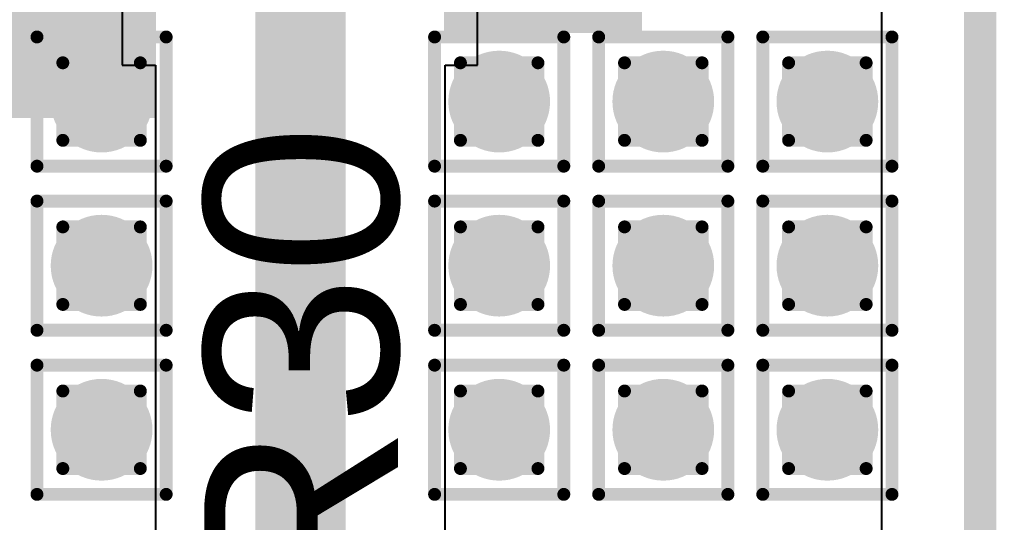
# Model space of a CAD drawing. Header units: inches. Extents: x -18 to 5357, y -8 to 5291.
# Drawn here: x 42.222 to 46.064, y 27.362 to 29.34 of the extents above; entities that cross this region are included whole.
import ezdxf

# ---------------------------------------------------------------- set-up
doc = ezdxf.new("R2010")
doc.units = ezdxf.units.IN
for name, color, linetype in [('Board Outline', 216, 'Continuous'), ('Bottom Layer', 5, 'Continuous'), ('Drill Drawing', 1, 'Continuous'), ('Ground', 16, 'Continuous'), ('Power', 76, 'Continuous'), ('Top Layer', 1, 'Continuous'), ('Top Overlay', 2, 'Continuous'), ('Via Holes', 16, 'Continuous')]:
    doc.layers.add(name, color=color, linetype=linetype)
doc.styles.add('Arial', font='', dxfattribs={"height": 0.2})
doc.styles.get('Arial').set_extended_font_data('Arial')

msp = doc.modelspace()

# ---------------------------------------------------------------- hatches: boundary and pattern name
at = {"layer": 'Bottom Layer'}
h = msp.add_hatch(color=5, dxfattribs=at)
edge = h.paths.add_edge_path()
edge.add_arc((42.545, 29.017), 0.2, 0, 360)
h = msp.add_hatch(color=5, dxfattribs=at)
edge = h.paths.add_edge_path()
edge.add_arc((44.1084, 29.017), 0.2, 0, 360)
h = msp.add_hatch(color=5, dxfattribs=at)
edge = h.paths.add_edge_path()
edge.add_arc((44.7536, 29.017), 0.2, 0, 360)
h = msp.add_hatch(color=5, dxfattribs=at)
edge = h.paths.add_edge_path()
edge.add_arc((45.3988, 29.017), 0.2, 0, 360)
h = msp.add_hatch(color=5, dxfattribs=at)
edge = h.paths.add_edge_path()
edge.add_arc((42.545, 28.3718), 0.2, 0, 360)
h = msp.add_hatch(color=5, dxfattribs=at)
edge = h.paths.add_edge_path()
edge.add_arc((44.1084, 28.3718), 0.2, 0, 360)
h = msp.add_hatch(color=5, dxfattribs=at)
edge = h.paths.add_edge_path()
edge.add_arc((44.7536, 28.3718), 0.2, 0, 360)
h = msp.add_hatch(color=5, dxfattribs=at)
edge = h.paths.add_edge_path()
edge.add_arc((45.3988, 28.3718), 0.2, 0, 360)
h = msp.add_hatch(color=5, dxfattribs=at)
edge = h.paths.add_edge_path()
edge.add_arc((42.545, 27.7266), 0.2, 0, 360)
h = msp.add_hatch(color=5, dxfattribs=at)
edge = h.paths.add_edge_path()
edge.add_arc((44.1084, 27.7266), 0.2, 0, 360)
h = msp.add_hatch(color=5, dxfattribs=at)
edge = h.paths.add_edge_path()
edge.add_arc((44.7536, 27.7266), 0.2, 0, 360)
h = msp.add_hatch(color=5, dxfattribs=at)
edge = h.paths.add_edge_path()
edge.add_arc((45.3988, 27.7266), 0.2, 0, 360)
at = {"layer": 'Ground'}
h = msp.add_hatch(color=16, dxfattribs=at)
edge = h.paths.add_edge_path()
edge.add_arc((42.545, 29.017), 0.2, 0, 360)
h = msp.add_hatch(color=16, dxfattribs=at)
edge = h.paths.add_edge_path()
edge.add_arc((44.1084, 29.017), 0.2, 0, 360)
h = msp.add_hatch(color=16, dxfattribs=at)
edge = h.paths.add_edge_path()
edge.add_arc((44.7536, 29.017), 0.2, 0, 360)
h = msp.add_hatch(color=16, dxfattribs=at)
edge = h.paths.add_edge_path()
edge.add_arc((45.3988, 29.017), 0.2, 0, 360)
h = msp.add_hatch(color=16, dxfattribs=at)
edge = h.paths.add_edge_path()
edge.add_arc((42.545, 28.3718), 0.2, 0, 360)
h = msp.add_hatch(color=16, dxfattribs=at)
edge = h.paths.add_edge_path()
edge.add_arc((44.1084, 28.3718), 0.2, 0, 360)
h = msp.add_hatch(color=16, dxfattribs=at)
edge = h.paths.add_edge_path()
edge.add_arc((44.7536, 28.3718), 0.2, 0, 360)
h = msp.add_hatch(color=16, dxfattribs=at)
edge = h.paths.add_edge_path()
edge.add_arc((45.3988, 28.3718), 0.2, 0, 360)
h = msp.add_hatch(color=16, dxfattribs=at)
edge = h.paths.add_edge_path()
edge.add_arc((42.545, 27.7266), 0.2, 0, 360)
h = msp.add_hatch(color=16, dxfattribs=at)
edge = h.paths.add_edge_path()
edge.add_arc((44.1084, 27.7266), 0.2, 0, 360)
h = msp.add_hatch(color=16, dxfattribs=at)
edge = h.paths.add_edge_path()
edge.add_arc((44.7536, 27.7266), 0.2, 0, 360)
h = msp.add_hatch(color=16, dxfattribs=at)
edge = h.paths.add_edge_path()
edge.add_arc((45.3988, 27.7266), 0.2, 0, 360)
at = {"layer": 'Power'}
h = msp.add_hatch(color=76, dxfattribs=at)
edge = h.paths.add_edge_path()
edge.add_arc((42.545, 29.017), 0.2, 0, 360)
h = msp.add_hatch(color=76, dxfattribs=at)
edge = h.paths.add_edge_path()
edge.add_arc((44.1084, 29.017), 0.2, 0, 360)
h = msp.add_hatch(color=76, dxfattribs=at)
edge = h.paths.add_edge_path()
edge.add_arc((44.7536, 29.017), 0.2, 0, 360)
h = msp.add_hatch(color=76, dxfattribs=at)
edge = h.paths.add_edge_path()
edge.add_arc((45.3988, 29.017), 0.2, 0, 360)
h = msp.add_hatch(color=76, dxfattribs=at)
edge = h.paths.add_edge_path()
edge.add_arc((42.545, 28.3718), 0.2, 0, 360)
h = msp.add_hatch(color=76, dxfattribs=at)
edge = h.paths.add_edge_path()
edge.add_arc((44.1084, 28.3718), 0.2, 0, 360)
h = msp.add_hatch(color=76, dxfattribs=at)
edge = h.paths.add_edge_path()
edge.add_arc((44.7536, 28.3718), 0.2, 0, 360)
h = msp.add_hatch(color=76, dxfattribs=at)
edge = h.paths.add_edge_path()
edge.add_arc((45.3988, 28.3718), 0.2, 0, 360)
h = msp.add_hatch(color=76, dxfattribs=at)
edge = h.paths.add_edge_path()
edge.add_arc((42.545, 27.7266), 0.2, 0, 360)
h = msp.add_hatch(color=76, dxfattribs=at)
edge = h.paths.add_edge_path()
edge.add_arc((44.1084, 27.7266), 0.2, 0, 360)
h = msp.add_hatch(color=76, dxfattribs=at)
edge = h.paths.add_edge_path()
edge.add_arc((44.7536, 27.7266), 0.2, 0, 360)
h = msp.add_hatch(color=76, dxfattribs=at)
edge = h.paths.add_edge_path()
edge.add_arc((45.3988, 27.7266), 0.2, 0, 360)
at = {"layer": 'Top Layer'}
for points in [[(44.6702, 36.2785), (43.8916, 36.2785), (43.8916, 29.2862), (44.6702, 29.2862)], [(34.0217, 28.9523), (42.7584, 28.9523), (42.7584, 31.6759), (34.0217, 31.6759)]]:
    msp.add_hatch(color=1, dxfattribs=at).paths.add_polyline_path(points)
h = msp.add_hatch(color=1, dxfattribs=at)
edge = h.paths.add_edge_path()
edge.add_arc((42.545, 29.017), 0.2, 0, 360)
h = msp.add_hatch(color=1, dxfattribs=at)
edge = h.paths.add_edge_path()
edge.add_arc((44.1084, 29.017), 0.2, 0, 360)
h = msp.add_hatch(color=1, dxfattribs=at)
edge = h.paths.add_edge_path()
edge.add_arc((44.7536, 29.017), 0.2, 0, 360)
h = msp.add_hatch(color=1, dxfattribs=at)
edge = h.paths.add_edge_path()
edge.add_arc((45.3988, 29.017), 0.2, 0, 360)
h = msp.add_hatch(color=1, dxfattribs=at)
edge = h.paths.add_edge_path()
edge.add_arc((42.545, 28.3718), 0.2, 0, 360)
h = msp.add_hatch(color=1, dxfattribs=at)
edge = h.paths.add_edge_path()
edge.add_arc((44.1084, 28.3718), 0.2, 0, 360)
h = msp.add_hatch(color=1, dxfattribs=at)
edge = h.paths.add_edge_path()
edge.add_arc((44.7536, 28.3718), 0.2, 0, 360)
h = msp.add_hatch(color=1, dxfattribs=at)
edge = h.paths.add_edge_path()
edge.add_arc((45.3988, 28.3718), 0.2, 0, 360)
h = msp.add_hatch(color=1, dxfattribs=at)
edge = h.paths.add_edge_path()
edge.add_arc((42.545, 27.7266), 0.2, 0, 360)
h = msp.add_hatch(color=1, dxfattribs=at)
edge = h.paths.add_edge_path()
edge.add_arc((44.1084, 27.7266), 0.2, 0, 360)
h = msp.add_hatch(color=1, dxfattribs=at)
edge = h.paths.add_edge_path()
edge.add_arc((44.7536, 27.7266), 0.2, 0, 360)
h = msp.add_hatch(color=1, dxfattribs=at)
edge = h.paths.add_edge_path()
edge.add_arc((45.3988, 27.7266), 0.2, 0, 360)
at = {"layer": 'Via Holes'}
h = msp.add_hatch(color=7, dxfattribs=at)
edge = h.paths.add_edge_path()
edge.add_arc((42.545, 29.017), 0.1, 0, 360)
h = msp.add_hatch(color=7, dxfattribs=at)
edge = h.paths.add_edge_path()
edge.add_arc((44.1084, 29.017), 0.1, 0, 360)
h = msp.add_hatch(color=7, dxfattribs=at)
edge = h.paths.add_edge_path()
edge.add_arc((44.7536, 29.017), 0.1, 0, 360)
h = msp.add_hatch(color=7, dxfattribs=at)
edge = h.paths.add_edge_path()
edge.add_arc((45.3988, 29.017), 0.1, 0, 360)
h = msp.add_hatch(color=7, dxfattribs=at)
edge = h.paths.add_edge_path()
edge.add_arc((42.545, 28.3718), 0.1, 0, 360)
h = msp.add_hatch(color=7, dxfattribs=at)
edge = h.paths.add_edge_path()
edge.add_arc((44.1084, 28.3718), 0.1, 0, 360)
h = msp.add_hatch(color=7, dxfattribs=at)
edge = h.paths.add_edge_path()
edge.add_arc((44.7536, 28.3718), 0.1, 0, 360)
h = msp.add_hatch(color=7, dxfattribs=at)
edge = h.paths.add_edge_path()
edge.add_arc((45.3988, 28.3718), 0.1, 0, 360)
h = msp.add_hatch(color=7, dxfattribs=at)
edge = h.paths.add_edge_path()
edge.add_arc((42.545, 27.7266), 0.1, 0, 360)
h = msp.add_hatch(color=7, dxfattribs=at)
edge = h.paths.add_edge_path()
edge.add_arc((44.1084, 27.7266), 0.1, 0, 360)
h = msp.add_hatch(color=7, dxfattribs=at)
edge = h.paths.add_edge_path()
edge.add_arc((44.7536, 27.7266), 0.1, 0, 360)
h = msp.add_hatch(color=7, dxfattribs=at)
edge = h.paths.add_edge_path()
edge.add_arc((45.3988, 27.7266), 0.1, 0, 360)

# ---------------------------------------------------------------- linework, layer by layer
at = {"layer": 'Board Outline'}
msp.add_lwpolyline([(46.0001, -1.4599, 0.127, 0.127, 0), (46.0001, 73.4601, 0.127, 0.127, 0)], format="xyseb", dxfattribs=at)
at = {"layer": 'Bottom Layer'}
msp.add_line((45.6117, 38.336), (45.6117, 23.3565), dxfattribs=at)
at = {"layer": 'Drill Drawing'}
for points in [[(42.291, 29.271, 0.0508, 0.0508, 0), (42.799, 29.271, 0.0508, 0.0508, 0)], [(42.291, 28.763, 0.0508, 0.0508, 0), (42.291, 29.271, 0.0508, 0.0508, 0)], [(42.799, 28.763, 0.0508, 0.0508, 0), (42.799, 29.271, 0.0508, 0.0508, 0)], [(43.8544, 29.271, 0.0508, 0.0508, 0), (44.3624, 29.271, 0.0508, 0.0508, 0)], [(43.8544, 28.763, 0.0508, 0.0508, 0), (43.8544, 29.271, 0.0508, 0.0508, 0)], [(44.3624, 28.763, 0.0508, 0.0508, 0), (44.3624, 29.271, 0.0508, 0.0508, 0)], [(44.4996, 29.271, 0.0508, 0.0508, 0), (45.0076, 29.271, 0.0508, 0.0508, 0)], [(44.4996, 28.763, 0.0508, 0.0508, 0), (44.4996, 29.271, 0.0508, 0.0508, 0)], [(45.0076, 28.763, 0.0508, 0.0508, 0), (45.0076, 29.271, 0.0508, 0.0508, 0)], [(45.1448, 29.271, 0.0508, 0.0508, 0), (45.6528, 29.271, 0.0508, 0.0508, 0)], [(45.1448, 28.763, 0.0508, 0.0508, 0), (45.1448, 29.271, 0.0508, 0.0508, 0)], [(45.6528, 28.763, 0.0508, 0.0508, 0), (45.6528, 29.271, 0.0508, 0.0508, 0)], [(42.3926, 29.1694, 0.0508, 0.0508, 0), (42.6974, 29.1694, 0.0508, 0.0508, 0)], [(42.3926, 28.8646, 0.0508, 0.0508, 0), (42.3926, 29.1694, 0.0508, 0.0508, 0)], [(42.6974, 28.8646, 0.0508, 0.0508, 0), (42.6974, 29.1694, 0.0508, 0.0508, 0)], [(43.956, 29.1694, 0.0508, 0.0508, 0), (44.2608, 29.1694, 0.0508, 0.0508, 0)], [(43.956, 28.8646, 0.0508, 0.0508, 0), (43.956, 29.1694, 0.0508, 0.0508, 0)], [(44.2608, 28.8646, 0.0508, 0.0508, 0), (44.2608, 29.1694, 0.0508, 0.0508, 0)], [(44.6012, 29.1694, 0.0508, 0.0508, 0), (44.906, 29.1694, 0.0508, 0.0508, 0)], [(44.6012, 28.8646, 0.0508, 0.0508, 0), (44.6012, 29.1694, 0.0508, 0.0508, 0)], [(44.906, 28.8646, 0.0508, 0.0508, 0), (44.906, 29.1694, 0.0508, 0.0508, 0)], [(45.2464, 29.1694, 0.0508, 0.0508, 0), (45.5512, 29.1694, 0.0508, 0.0508, 0)], [(45.2464, 28.8646, 0.0508, 0.0508, 0), (45.2464, 29.1694, 0.0508, 0.0508, 0)], [(45.5512, 28.8646, 0.0508, 0.0508, 0), (45.5512, 29.1694, 0.0508, 0.0508, 0)], [(42.3926, 28.8646, 0.0508, 0.0508, 0), (42.6974, 28.8646, 0.0508, 0.0508, 0)], [(43.956, 28.8646, 0.0508, 0.0508, 0), (44.2608, 28.8646, 0.0508, 0.0508, 0)], [(44.6012, 28.8646, 0.0508, 0.0508, 0), (44.906, 28.8646, 0.0508, 0.0508, 0)], [(45.2464, 28.8646, 0.0508, 0.0508, 0), (45.5512, 28.8646, 0.0508, 0.0508, 0)], [(42.291, 28.763, 0.0508, 0.0508, 0), (42.799, 28.763, 0.0508, 0.0508, 0)], [(43.8544, 28.763, 0.0508, 0.0508, 0), (44.3624, 28.763, 0.0508, 0.0508, 0)], [(44.4996, 28.763, 0.0508, 0.0508, 0), (45.0076, 28.763, 0.0508, 0.0508, 0)], [(45.1448, 28.763, 0.0508, 0.0508, 0), (45.6528, 28.763, 0.0508, 0.0508, 0)], [(42.291, 28.6258, 0.0508, 0.0508, 0), (42.799, 28.6258, 0.0508, 0.0508, 0)], [(42.291, 28.1178, 0.0508, 0.0508, 0), (42.291, 28.6258, 0.0508, 0.0508, 0)], [(42.799, 28.1178, 0.0508, 0.0508, 0), (42.799, 28.6258, 0.0508, 0.0508, 0)], [(43.8544, 28.6258, 0.0508, 0.0508, 0), (44.3624, 28.6258, 0.0508, 0.0508, 0)], [(43.8544, 28.1178, 0.0508, 0.0508, 0), (43.8544, 28.6258, 0.0508, 0.0508, 0)], [(44.3624, 28.1178, 0.0508, 0.0508, 0), (44.3624, 28.6258, 0.0508, 0.0508, 0)], [(44.4996, 28.6258, 0.0508, 0.0508, 0), (45.0076, 28.6258, 0.0508, 0.0508, 0)], [(44.4996, 28.1178, 0.0508, 0.0508, 0), (44.4996, 28.6258, 0.0508, 0.0508, 0)], [(45.0076, 28.1178, 0.0508, 0.0508, 0), (45.0076, 28.6258, 0.0508, 0.0508, 0)], [(45.1448, 28.6258, 0.0508, 0.0508, 0), (45.6528, 28.6258, 0.0508, 0.0508, 0)], [(45.1448, 28.1178, 0.0508, 0.0508, 0), (45.1448, 28.6258, 0.0508, 0.0508, 0)], [(45.6528, 28.1178, 0.0508, 0.0508, 0), (45.6528, 28.6258, 0.0508, 0.0508, 0)], [(42.3926, 28.5242, 0.0508, 0.0508, 0), (42.6974, 28.5242, 0.0508, 0.0508, 0)], [(42.3926, 28.2194, 0.0508, 0.0508, 0), (42.3926, 28.5242, 0.0508, 0.0508, 0)], [(42.6974, 28.2194, 0.0508, 0.0508, 0), (42.6974, 28.5242, 0.0508, 0.0508, 0)], [(43.956, 28.5242, 0.0508, 0.0508, 0), (44.2608, 28.5242, 0.0508, 0.0508, 0)], [(43.956, 28.2194, 0.0508, 0.0508, 0), (43.956, 28.5242, 0.0508, 0.0508, 0)], [(44.2608, 28.2194, 0.0508, 0.0508, 0), (44.2608, 28.5242, 0.0508, 0.0508, 0)], [(44.6012, 28.5242, 0.0508, 0.0508, 0), (44.906, 28.5242, 0.0508, 0.0508, 0)], [(44.6012, 28.2194, 0.0508, 0.0508, 0), (44.6012, 28.5242, 0.0508, 0.0508, 0)], [(44.906, 28.2194, 0.0508, 0.0508, 0), (44.906, 28.5242, 0.0508, 0.0508, 0)], [(45.2464, 28.5242, 0.0508, 0.0508, 0), (45.5512, 28.5242, 0.0508, 0.0508, 0)], [(45.2464, 28.2194, 0.0508, 0.0508, 0), (45.2464, 28.5242, 0.0508, 0.0508, 0)], [(45.5512, 28.2194, 0.0508, 0.0508, 0), (45.5512, 28.5242, 0.0508, 0.0508, 0)], [(42.3926, 28.2194, 0.0508, 0.0508, 0), (42.6974, 28.2194, 0.0508, 0.0508, 0)], [(43.956, 28.2194, 0.0508, 0.0508, 0), (44.2608, 28.2194, 0.0508, 0.0508, 0)], [(44.6012, 28.2194, 0.0508, 0.0508, 0), (44.906, 28.2194, 0.0508, 0.0508, 0)], [(45.2464, 28.2194, 0.0508, 0.0508, 0), (45.5512, 28.2194, 0.0508, 0.0508, 0)], [(42.291, 28.1178, 0.0508, 0.0508, 0), (42.799, 28.1178, 0.0508, 0.0508, 0)], [(43.8544, 28.1178, 0.0508, 0.0508, 0), (44.3624, 28.1178, 0.0508, 0.0508, 0)], [(44.4996, 28.1178, 0.0508, 0.0508, 0), (45.0076, 28.1178, 0.0508, 0.0508, 0)], [(45.1448, 28.1178, 0.0508, 0.0508, 0), (45.6528, 28.1178, 0.0508, 0.0508, 0)], [(42.291, 27.9806, 0.0508, 0.0508, 0), (42.799, 27.9806, 0.0508, 0.0508, 0)], [(42.291, 27.4726, 0.0508, 0.0508, 0), (42.291, 27.9806, 0.0508, 0.0508, 0)], [(42.799, 27.4726, 0.0508, 0.0508, 0), (42.799, 27.9806, 0.0508, 0.0508, 0)], [(43.8544, 27.9806, 0.0508, 0.0508, 0), (44.3624, 27.9806, 0.0508, 0.0508, 0)], [(43.8544, 27.4726, 0.0508, 0.0508, 0), (43.8544, 27.9806, 0.0508, 0.0508, 0)], [(44.3624, 27.4726, 0.0508, 0.0508, 0), (44.3624, 27.9806, 0.0508, 0.0508, 0)], [(44.4996, 27.9806, 0.0508, 0.0508, 0), (45.0076, 27.9806, 0.0508, 0.0508, 0)], [(44.4996, 27.4726, 0.0508, 0.0508, 0), (44.4996, 27.9806, 0.0508, 0.0508, 0)], [(45.0076, 27.4726, 0.0508, 0.0508, 0), (45.0076, 27.9806, 0.0508, 0.0508, 0)], [(45.1448, 27.9806, 0.0508, 0.0508, 0), (45.6528, 27.9806, 0.0508, 0.0508, 0)], [(45.1448, 27.4726, 0.0508, 0.0508, 0), (45.1448, 27.9806, 0.0508, 0.0508, 0)], [(45.6528, 27.4726, 0.0508, 0.0508, 0), (45.6528, 27.9806, 0.0508, 0.0508, 0)], [(42.3926, 27.879, 0.0508, 0.0508, 0), (42.6974, 27.879, 0.0508, 0.0508, 0)], [(42.3926, 27.5742, 0.0508, 0.0508, 0), (42.3926, 27.879, 0.0508, 0.0508, 0)], [(42.6974, 27.5742, 0.0508, 0.0508, 0), (42.6974, 27.879, 0.0508, 0.0508, 0)], [(43.956, 27.879, 0.0508, 0.0508, 0), (44.2608, 27.879, 0.0508, 0.0508, 0)], [(43.956, 27.5742, 0.0508, 0.0508, 0), (43.956, 27.879, 0.0508, 0.0508, 0)], [(44.2608, 27.5742, 0.0508, 0.0508, 0), (44.2608, 27.879, 0.0508, 0.0508, 0)], [(44.6012, 27.879, 0.0508, 0.0508, 0), (44.906, 27.879, 0.0508, 0.0508, 0)], [(44.6012, 27.5742, 0.0508, 0.0508, 0), (44.6012, 27.879, 0.0508, 0.0508, 0)], [(44.906, 27.5742, 0.0508, 0.0508, 0), (44.906, 27.879, 0.0508, 0.0508, 0)], [(45.2464, 27.879, 0.0508, 0.0508, 0), (45.5512, 27.879, 0.0508, 0.0508, 0)], [(45.2464, 27.5742, 0.0508, 0.0508, 0), (45.2464, 27.879, 0.0508, 0.0508, 0)], [(45.5512, 27.5742, 0.0508, 0.0508, 0), (45.5512, 27.879, 0.0508, 0.0508, 0)], [(42.3926, 27.5742, 0.0508, 0.0508, 0), (42.6974, 27.5742, 0.0508, 0.0508, 0)], [(43.956, 27.5742, 0.0508, 0.0508, 0), (44.2608, 27.5742, 0.0508, 0.0508, 0)], [(44.6012, 27.5742, 0.0508, 0.0508, 0), (44.906, 27.5742, 0.0508, 0.0508, 0)], [(45.2464, 27.5742, 0.0508, 0.0508, 0), (45.5512, 27.5742, 0.0508, 0.0508, 0)], [(42.291, 27.4726, 0.0508, 0.0508, 0), (42.799, 27.4726, 0.0508, 0.0508, 0)], [(43.8544, 27.4726, 0.0508, 0.0508, 0), (44.3624, 27.4726, 0.0508, 0.0508, 0)], [(44.4996, 27.4726, 0.0508, 0.0508, 0), (45.0076, 27.4726, 0.0508, 0.0508, 0)], [(45.1448, 27.4726, 0.0508, 0.0508, 0), (45.6528, 27.4726, 0.0508, 0.0508, 0)]]:
    msp.add_lwpolyline(points, format="xyseb", dxfattribs=at)
for points in [[(42.2783, 29.271, 0.0254, 0.0254, 1), (42.3037, 29.271, 0.0254, 0.0254, 1)], [(42.2783, 29.271, 0.0254, 0.0254, 1), (42.3037, 29.271, 0.0254, 0.0254, 1)], [(42.7863, 29.271, 0.0254, 0.0254, 1), (42.8117, 29.271, 0.0254, 0.0254, 1)], [(42.7863, 29.271, 0.0254, 0.0254, 1), (42.8117, 29.271, 0.0254, 0.0254, 1)], [(43.8417, 29.271, 0.0254, 0.0254, 1), (43.8671, 29.271, 0.0254, 0.0254, 1)], [(43.8417, 29.271, 0.0254, 0.0254, 1), (43.8671, 29.271, 0.0254, 0.0254, 1)], [(44.3497, 29.271, 0.0254, 0.0254, 1), (44.3751, 29.271, 0.0254, 0.0254, 1)], [(44.3497, 29.271, 0.0254, 0.0254, 1), (44.3751, 29.271, 0.0254, 0.0254, 1)], [(44.4869, 29.271, 0.0254, 0.0254, 1), (44.5123, 29.271, 0.0254, 0.0254, 1)], [(44.4869, 29.271, 0.0254, 0.0254, 1), (44.5123, 29.271, 0.0254, 0.0254, 1)], [(44.9949, 29.271, 0.0254, 0.0254, 1), (45.0203, 29.271, 0.0254, 0.0254, 1)], [(44.9949, 29.271, 0.0254, 0.0254, 1), (45.0203, 29.271, 0.0254, 0.0254, 1)], [(45.1321, 29.271, 0.0254, 0.0254, 1), (45.1575, 29.271, 0.0254, 0.0254, 1)], [(45.1321, 29.271, 0.0254, 0.0254, 1), (45.1575, 29.271, 0.0254, 0.0254, 1)], [(45.6401, 29.271, 0.0254, 0.0254, 1), (45.6655, 29.271, 0.0254, 0.0254, 1)], [(45.6401, 29.271, 0.0254, 0.0254, 1), (45.6655, 29.271, 0.0254, 0.0254, 1)], [(42.3799, 29.1694, 0.0254, 0.0254, 1), (42.4053, 29.1694, 0.0254, 0.0254, 1)], [(42.3799, 29.1694, 0.0254, 0.0254, 1), (42.4053, 29.1694, 0.0254, 0.0254, 1)], [(42.6847, 29.1694, 0.0254, 0.0254, 1), (42.7101, 29.1694, 0.0254, 0.0254, 1)], [(42.6847, 29.1694, 0.0254, 0.0254, 1), (42.7101, 29.1694, 0.0254, 0.0254, 1)], [(43.9433, 29.1694, 0.0254, 0.0254, 1), (43.9687, 29.1694, 0.0254, 0.0254, 1)], [(43.9433, 29.1694, 0.0254, 0.0254, 1), (43.9687, 29.1694, 0.0254, 0.0254, 1)], [(44.2481, 29.1694, 0.0254, 0.0254, 1), (44.2735, 29.1694, 0.0254, 0.0254, 1)], [(44.2481, 29.1694, 0.0254, 0.0254, 1), (44.2735, 29.1694, 0.0254, 0.0254, 1)], [(44.5885, 29.1694, 0.0254, 0.0254, 1), (44.6139, 29.1694, 0.0254, 0.0254, 1)], [(44.5885, 29.1694, 0.0254, 0.0254, 1), (44.6139, 29.1694, 0.0254, 0.0254, 1)], [(44.8933, 29.1694, 0.0254, 0.0254, 1), (44.9187, 29.1694, 0.0254, 0.0254, 1)], [(44.8933, 29.1694, 0.0254, 0.0254, 1), (44.9187, 29.1694, 0.0254, 0.0254, 1)], [(45.2337, 29.1694, 0.0254, 0.0254, 1), (45.2591, 29.1694, 0.0254, 0.0254, 1)], [(45.2337, 29.1694, 0.0254, 0.0254, 1), (45.2591, 29.1694, 0.0254, 0.0254, 1)], [(45.5385, 29.1694, 0.0254, 0.0254, 1), (45.5639, 29.1694, 0.0254, 0.0254, 1)], [(45.5385, 29.1694, 0.0254, 0.0254, 1), (45.5639, 29.1694, 0.0254, 0.0254, 1)], [(42.3799, 28.8646, 0.0254, 0.0254, 1), (42.4053, 28.8646, 0.0254, 0.0254, 1)], [(42.3799, 28.8646, 0.0254, 0.0254, 1), (42.4053, 28.8646, 0.0254, 0.0254, 1)], [(42.6847, 28.8646, 0.0254, 0.0254, 1), (42.7101, 28.8646, 0.0254, 0.0254, 1)], [(42.6847, 28.8646, 0.0254, 0.0254, 1), (42.7101, 28.8646, 0.0254, 0.0254, 1)], [(43.9433, 28.8646, 0.0254, 0.0254, 1), (43.9687, 28.8646, 0.0254, 0.0254, 1)], [(43.9433, 28.8646, 0.0254, 0.0254, 1), (43.9687, 28.8646, 0.0254, 0.0254, 1)], [(44.2481, 28.8646, 0.0254, 0.0254, 1), (44.2735, 28.8646, 0.0254, 0.0254, 1)], [(44.2481, 28.8646, 0.0254, 0.0254, 1), (44.2735, 28.8646, 0.0254, 0.0254, 1)], [(44.5885, 28.8646, 0.0254, 0.0254, 1), (44.6139, 28.8646, 0.0254, 0.0254, 1)], [(44.5885, 28.8646, 0.0254, 0.0254, 1), (44.6139, 28.8646, 0.0254, 0.0254, 1)], [(44.8933, 28.8646, 0.0254, 0.0254, 1), (44.9187, 28.8646, 0.0254, 0.0254, 1)], [(44.8933, 28.8646, 0.0254, 0.0254, 1), (44.9187, 28.8646, 0.0254, 0.0254, 1)], [(45.2337, 28.8646, 0.0254, 0.0254, 1), (45.2591, 28.8646, 0.0254, 0.0254, 1)], [(45.2337, 28.8646, 0.0254, 0.0254, 1), (45.2591, 28.8646, 0.0254, 0.0254, 1)], [(45.5385, 28.8646, 0.0254, 0.0254, 1), (45.5639, 28.8646, 0.0254, 0.0254, 1)], [(45.5385, 28.8646, 0.0254, 0.0254, 1), (45.5639, 28.8646, 0.0254, 0.0254, 1)], [(42.2783, 28.763, 0.0254, 0.0254, 1), (42.3037, 28.763, 0.0254, 0.0254, 1)], [(42.2783, 28.763, 0.0254, 0.0254, 1), (42.3037, 28.763, 0.0254, 0.0254, 1)], [(42.7863, 28.763, 0.0254, 0.0254, 1), (42.8117, 28.763, 0.0254, 0.0254, 1)], [(42.7863, 28.763, 0.0254, 0.0254, 1), (42.8117, 28.763, 0.0254, 0.0254, 1)], [(43.8417, 28.763, 0.0254, 0.0254, 1), (43.8671, 28.763, 0.0254, 0.0254, 1)], [(43.8417, 28.763, 0.0254, 0.0254, 1), (43.8671, 28.763, 0.0254, 0.0254, 1)], [(44.3497, 28.763, 0.0254, 0.0254, 1), (44.3751, 28.763, 0.0254, 0.0254, 1)], [(44.3497, 28.763, 0.0254, 0.0254, 1), (44.3751, 28.763, 0.0254, 0.0254, 1)], [(44.4869, 28.763, 0.0254, 0.0254, 1), (44.5123, 28.763, 0.0254, 0.0254, 1)], [(44.4869, 28.763, 0.0254, 0.0254, 1), (44.5123, 28.763, 0.0254, 0.0254, 1)], [(44.9949, 28.763, 0.0254, 0.0254, 1), (45.0203, 28.763, 0.0254, 0.0254, 1)], [(44.9949, 28.763, 0.0254, 0.0254, 1), (45.0203, 28.763, 0.0254, 0.0254, 1)], [(45.1321, 28.763, 0.0254, 0.0254, 1), (45.1575, 28.763, 0.0254, 0.0254, 1)], [(45.1321, 28.763, 0.0254, 0.0254, 1), (45.1575, 28.763, 0.0254, 0.0254, 1)], [(45.6401, 28.763, 0.0254, 0.0254, 1), (45.6655, 28.763, 0.0254, 0.0254, 1)], [(45.6401, 28.763, 0.0254, 0.0254, 1), (45.6655, 28.763, 0.0254, 0.0254, 1)], [(42.2783, 28.6258, 0.0254, 0.0254, 1), (42.3037, 28.6258, 0.0254, 0.0254, 1)], [(42.2783, 28.6258, 0.0254, 0.0254, 1), (42.3037, 28.6258, 0.0254, 0.0254, 1)], [(42.7863, 28.6258, 0.0254, 0.0254, 1), (42.8117, 28.6258, 0.0254, 0.0254, 1)], [(42.7863, 28.6258, 0.0254, 0.0254, 1), (42.8117, 28.6258, 0.0254, 0.0254, 1)], [(43.8417, 28.6258, 0.0254, 0.0254, 1), (43.8671, 28.6258, 0.0254, 0.0254, 1)], [(43.8417, 28.6258, 0.0254, 0.0254, 1), (43.8671, 28.6258, 0.0254, 0.0254, 1)], [(44.3497, 28.6258, 0.0254, 0.0254, 1), (44.3751, 28.6258, 0.0254, 0.0254, 1)], [(44.3497, 28.6258, 0.0254, 0.0254, 1), (44.3751, 28.6258, 0.0254, 0.0254, 1)], [(44.4869, 28.6258, 0.0254, 0.0254, 1), (44.5123, 28.6258, 0.0254, 0.0254, 1)], [(44.4869, 28.6258, 0.0254, 0.0254, 1), (44.5123, 28.6258, 0.0254, 0.0254, 1)], [(44.9949, 28.6258, 0.0254, 0.0254, 1), (45.0203, 28.6258, 0.0254, 0.0254, 1)], [(44.9949, 28.6258, 0.0254, 0.0254, 1), (45.0203, 28.6258, 0.0254, 0.0254, 1)], [(45.1321, 28.6258, 0.0254, 0.0254, 1), (45.1575, 28.6258, 0.0254, 0.0254, 1)], [(45.1321, 28.6258, 0.0254, 0.0254, 1), (45.1575, 28.6258, 0.0254, 0.0254, 1)], [(45.6401, 28.6258, 0.0254, 0.0254, 1), (45.6655, 28.6258, 0.0254, 0.0254, 1)], [(45.6401, 28.6258, 0.0254, 0.0254, 1), (45.6655, 28.6258, 0.0254, 0.0254, 1)], [(42.3799, 28.5242, 0.0254, 0.0254, 1), (42.4053, 28.5242, 0.0254, 0.0254, 1)], [(42.3799, 28.5242, 0.0254, 0.0254, 1), (42.4053, 28.5242, 0.0254, 0.0254, 1)], [(42.6847, 28.5242, 0.0254, 0.0254, 1), (42.7101, 28.5242, 0.0254, 0.0254, 1)], [(42.6847, 28.5242, 0.0254, 0.0254, 1), (42.7101, 28.5242, 0.0254, 0.0254, 1)], [(43.9433, 28.5242, 0.0254, 0.0254, 1), (43.9687, 28.5242, 0.0254, 0.0254, 1)], [(43.9433, 28.5242, 0.0254, 0.0254, 1), (43.9687, 28.5242, 0.0254, 0.0254, 1)], [(44.2481, 28.5242, 0.0254, 0.0254, 1), (44.2735, 28.5242, 0.0254, 0.0254, 1)], [(44.2481, 28.5242, 0.0254, 0.0254, 1), (44.2735, 28.5242, 0.0254, 0.0254, 1)], [(44.5885, 28.5242, 0.0254, 0.0254, 1), (44.6139, 28.5242, 0.0254, 0.0254, 1)], [(44.5885, 28.5242, 0.0254, 0.0254, 1), (44.6139, 28.5242, 0.0254, 0.0254, 1)], [(44.8933, 28.5242, 0.0254, 0.0254, 1), (44.9187, 28.5242, 0.0254, 0.0254, 1)], [(44.8933, 28.5242, 0.0254, 0.0254, 1), (44.9187, 28.5242, 0.0254, 0.0254, 1)], [(45.2337, 28.5242, 0.0254, 0.0254, 1), (45.2591, 28.5242, 0.0254, 0.0254, 1)], [(45.2337, 28.5242, 0.0254, 0.0254, 1), (45.2591, 28.5242, 0.0254, 0.0254, 1)], [(45.5385, 28.5242, 0.0254, 0.0254, 1), (45.5639, 28.5242, 0.0254, 0.0254, 1)], [(45.5385, 28.5242, 0.0254, 0.0254, 1), (45.5639, 28.5242, 0.0254, 0.0254, 1)], [(42.3799, 28.2194, 0.0254, 0.0254, 1), (42.4053, 28.2194, 0.0254, 0.0254, 1)], [(42.3799, 28.2194, 0.0254, 0.0254, 1), (42.4053, 28.2194, 0.0254, 0.0254, 1)], [(42.6847, 28.2194, 0.0254, 0.0254, 1), (42.7101, 28.2194, 0.0254, 0.0254, 1)], [(42.6847, 28.2194, 0.0254, 0.0254, 1), (42.7101, 28.2194, 0.0254, 0.0254, 1)], [(43.9433, 28.2194, 0.0254, 0.0254, 1), (43.9687, 28.2194, 0.0254, 0.0254, 1)], [(43.9433, 28.2194, 0.0254, 0.0254, 1), (43.9687, 28.2194, 0.0254, 0.0254, 1)], [(44.2481, 28.2194, 0.0254, 0.0254, 1), (44.2735, 28.2194, 0.0254, 0.0254, 1)], [(44.2481, 28.2194, 0.0254, 0.0254, 1), (44.2735, 28.2194, 0.0254, 0.0254, 1)], [(44.5885, 28.2194, 0.0254, 0.0254, 1), (44.6139, 28.2194, 0.0254, 0.0254, 1)], [(44.5885, 28.2194, 0.0254, 0.0254, 1), (44.6139, 28.2194, 0.0254, 0.0254, 1)], [(44.8933, 28.2194, 0.0254, 0.0254, 1), (44.9187, 28.2194, 0.0254, 0.0254, 1)], [(44.8933, 28.2194, 0.0254, 0.0254, 1), (44.9187, 28.2194, 0.0254, 0.0254, 1)], [(45.2337, 28.2194, 0.0254, 0.0254, 1), (45.2591, 28.2194, 0.0254, 0.0254, 1)], [(45.2337, 28.2194, 0.0254, 0.0254, 1), (45.2591, 28.2194, 0.0254, 0.0254, 1)], [(45.5385, 28.2194, 0.0254, 0.0254, 1), (45.5639, 28.2194, 0.0254, 0.0254, 1)], [(45.5385, 28.2194, 0.0254, 0.0254, 1), (45.5639, 28.2194, 0.0254, 0.0254, 1)], [(42.2783, 28.1178, 0.0254, 0.0254, 1), (42.3037, 28.1178, 0.0254, 0.0254, 1)], [(42.2783, 28.1178, 0.0254, 0.0254, 1), (42.3037, 28.1178, 0.0254, 0.0254, 1)], [(42.7863, 28.1178, 0.0254, 0.0254, 1), (42.8117, 28.1178, 0.0254, 0.0254, 1)], [(42.7863, 28.1178, 0.0254, 0.0254, 1), (42.8117, 28.1178, 0.0254, 0.0254, 1)], [(43.8417, 28.1178, 0.0254, 0.0254, 1), (43.8671, 28.1178, 0.0254, 0.0254, 1)], [(43.8417, 28.1178, 0.0254, 0.0254, 1), (43.8671, 28.1178, 0.0254, 0.0254, 1)], [(44.3497, 28.1178, 0.0254, 0.0254, 1), (44.3751, 28.1178, 0.0254, 0.0254, 1)], [(44.3497, 28.1178, 0.0254, 0.0254, 1), (44.3751, 28.1178, 0.0254, 0.0254, 1)], [(44.4869, 28.1178, 0.0254, 0.0254, 1), (44.5123, 28.1178, 0.0254, 0.0254, 1)], [(44.4869, 28.1178, 0.0254, 0.0254, 1), (44.5123, 28.1178, 0.0254, 0.0254, 1)], [(44.9949, 28.1178, 0.0254, 0.0254, 1), (45.0203, 28.1178, 0.0254, 0.0254, 1)], [(44.9949, 28.1178, 0.0254, 0.0254, 1), (45.0203, 28.1178, 0.0254, 0.0254, 1)], [(45.1321, 28.1178, 0.0254, 0.0254, 1), (45.1575, 28.1178, 0.0254, 0.0254, 1)], [(45.1321, 28.1178, 0.0254, 0.0254, 1), (45.1575, 28.1178, 0.0254, 0.0254, 1)], [(45.6401, 28.1178, 0.0254, 0.0254, 1), (45.6655, 28.1178, 0.0254, 0.0254, 1)], [(45.6401, 28.1178, 0.0254, 0.0254, 1), (45.6655, 28.1178, 0.0254, 0.0254, 1)], [(42.2783, 27.9806, 0.0254, 0.0254, 1), (42.3037, 27.9806, 0.0254, 0.0254, 1)], [(42.2783, 27.9806, 0.0254, 0.0254, 1), (42.3037, 27.9806, 0.0254, 0.0254, 1)], [(42.7863, 27.9806, 0.0254, 0.0254, 1), (42.8117, 27.9806, 0.0254, 0.0254, 1)], [(42.7863, 27.9806, 0.0254, 0.0254, 1), (42.8117, 27.9806, 0.0254, 0.0254, 1)], [(43.8417, 27.9806, 0.0254, 0.0254, 1), (43.8671, 27.9806, 0.0254, 0.0254, 1)], [(43.8417, 27.9806, 0.0254, 0.0254, 1), (43.8671, 27.9806, 0.0254, 0.0254, 1)], [(44.3497, 27.9806, 0.0254, 0.0254, 1), (44.3751, 27.9806, 0.0254, 0.0254, 1)], [(44.3497, 27.9806, 0.0254, 0.0254, 1), (44.3751, 27.9806, 0.0254, 0.0254, 1)], [(44.4869, 27.9806, 0.0254, 0.0254, 1), (44.5123, 27.9806, 0.0254, 0.0254, 1)], [(44.4869, 27.9806, 0.0254, 0.0254, 1), (44.5123, 27.9806, 0.0254, 0.0254, 1)], [(44.9949, 27.9806, 0.0254, 0.0254, 1), (45.0203, 27.9806, 0.0254, 0.0254, 1)], [(44.9949, 27.9806, 0.0254, 0.0254, 1), (45.0203, 27.9806, 0.0254, 0.0254, 1)], [(45.1321, 27.9806, 0.0254, 0.0254, 1), (45.1575, 27.9806, 0.0254, 0.0254, 1)], [(45.1321, 27.9806, 0.0254, 0.0254, 1), (45.1575, 27.9806, 0.0254, 0.0254, 1)], [(45.6401, 27.9806, 0.0254, 0.0254, 1), (45.6655, 27.9806, 0.0254, 0.0254, 1)], [(45.6401, 27.9806, 0.0254, 0.0254, 1), (45.6655, 27.9806, 0.0254, 0.0254, 1)], [(42.3799, 27.879, 0.0254, 0.0254, 1), (42.4053, 27.879, 0.0254, 0.0254, 1)], [(42.3799, 27.879, 0.0254, 0.0254, 1), (42.4053, 27.879, 0.0254, 0.0254, 1)], [(42.6847, 27.879, 0.0254, 0.0254, 1), (42.7101, 27.879, 0.0254, 0.0254, 1)], [(42.6847, 27.879, 0.0254, 0.0254, 1), (42.7101, 27.879, 0.0254, 0.0254, 1)], [(43.9433, 27.879, 0.0254, 0.0254, 1), (43.9687, 27.879, 0.0254, 0.0254, 1)], [(43.9433, 27.879, 0.0254, 0.0254, 1), (43.9687, 27.879, 0.0254, 0.0254, 1)], [(44.2481, 27.879, 0.0254, 0.0254, 1), (44.2735, 27.879, 0.0254, 0.0254, 1)], [(44.2481, 27.879, 0.0254, 0.0254, 1), (44.2735, 27.879, 0.0254, 0.0254, 1)], [(44.5885, 27.879, 0.0254, 0.0254, 1), (44.6139, 27.879, 0.0254, 0.0254, 1)], [(44.5885, 27.879, 0.0254, 0.0254, 1), (44.6139, 27.879, 0.0254, 0.0254, 1)], [(44.8933, 27.879, 0.0254, 0.0254, 1), (44.9187, 27.879, 0.0254, 0.0254, 1)], [(44.8933, 27.879, 0.0254, 0.0254, 1), (44.9187, 27.879, 0.0254, 0.0254, 1)], [(45.2337, 27.879, 0.0254, 0.0254, 1), (45.2591, 27.879, 0.0254, 0.0254, 1)], [(45.2337, 27.879, 0.0254, 0.0254, 1), (45.2591, 27.879, 0.0254, 0.0254, 1)], [(45.5385, 27.879, 0.0254, 0.0254, 1), (45.5639, 27.879, 0.0254, 0.0254, 1)], [(45.5385, 27.879, 0.0254, 0.0254, 1), (45.5639, 27.879, 0.0254, 0.0254, 1)], [(42.3799, 27.5742, 0.0254, 0.0254, 1), (42.4053, 27.5742, 0.0254, 0.0254, 1)], [(42.3799, 27.5742, 0.0254, 0.0254, 1), (42.4053, 27.5742, 0.0254, 0.0254, 1)], [(42.6847, 27.5742, 0.0254, 0.0254, 1), (42.7101, 27.5742, 0.0254, 0.0254, 1)], [(42.6847, 27.5742, 0.0254, 0.0254, 1), (42.7101, 27.5742, 0.0254, 0.0254, 1)], [(43.9433, 27.5742, 0.0254, 0.0254, 1), (43.9687, 27.5742, 0.0254, 0.0254, 1)], [(43.9433, 27.5742, 0.0254, 0.0254, 1), (43.9687, 27.5742, 0.0254, 0.0254, 1)], [(44.2481, 27.5742, 0.0254, 0.0254, 1), (44.2735, 27.5742, 0.0254, 0.0254, 1)], [(44.2481, 27.5742, 0.0254, 0.0254, 1), (44.2735, 27.5742, 0.0254, 0.0254, 1)], [(44.5885, 27.5742, 0.0254, 0.0254, 1), (44.6139, 27.5742, 0.0254, 0.0254, 1)], [(44.5885, 27.5742, 0.0254, 0.0254, 1), (44.6139, 27.5742, 0.0254, 0.0254, 1)], [(44.8933, 27.5742, 0.0254, 0.0254, 1), (44.9187, 27.5742, 0.0254, 0.0254, 1)], [(44.8933, 27.5742, 0.0254, 0.0254, 1), (44.9187, 27.5742, 0.0254, 0.0254, 1)], [(45.2337, 27.5742, 0.0254, 0.0254, 1), (45.2591, 27.5742, 0.0254, 0.0254, 1)], [(45.2337, 27.5742, 0.0254, 0.0254, 1), (45.2591, 27.5742, 0.0254, 0.0254, 1)], [(45.5385, 27.5742, 0.0254, 0.0254, 1), (45.5639, 27.5742, 0.0254, 0.0254, 1)], [(45.5385, 27.5742, 0.0254, 0.0254, 1), (45.5639, 27.5742, 0.0254, 0.0254, 1)], [(42.2783, 27.4726, 0.0254, 0.0254, 1), (42.3037, 27.4726, 0.0254, 0.0254, 1)], [(42.2783, 27.4726, 0.0254, 0.0254, 1), (42.3037, 27.4726, 0.0254, 0.0254, 1)], [(42.7863, 27.4726, 0.0254, 0.0254, 1), (42.8117, 27.4726, 0.0254, 0.0254, 1)], [(42.7863, 27.4726, 0.0254, 0.0254, 1), (42.8117, 27.4726, 0.0254, 0.0254, 1)], [(43.8417, 27.4726, 0.0254, 0.0254, 1), (43.8671, 27.4726, 0.0254, 0.0254, 1)], [(43.8417, 27.4726, 0.0254, 0.0254, 1), (43.8671, 27.4726, 0.0254, 0.0254, 1)], [(44.3497, 27.4726, 0.0254, 0.0254, 1), (44.3751, 27.4726, 0.0254, 0.0254, 1)], [(44.3497, 27.4726, 0.0254, 0.0254, 1), (44.3751, 27.4726, 0.0254, 0.0254, 1)], [(44.4869, 27.4726, 0.0254, 0.0254, 1), (44.5123, 27.4726, 0.0254, 0.0254, 1)], [(44.4869, 27.4726, 0.0254, 0.0254, 1), (44.5123, 27.4726, 0.0254, 0.0254, 1)], [(44.9949, 27.4726, 0.0254, 0.0254, 1), (45.0203, 27.4726, 0.0254, 0.0254, 1)], [(44.9949, 27.4726, 0.0254, 0.0254, 1), (45.0203, 27.4726, 0.0254, 0.0254, 1)], [(45.1321, 27.4726, 0.0254, 0.0254, 1), (45.1575, 27.4726, 0.0254, 0.0254, 1)], [(45.1321, 27.4726, 0.0254, 0.0254, 1), (45.1575, 27.4726, 0.0254, 0.0254, 1)], [(45.6401, 27.4726, 0.0254, 0.0254, 1), (45.6655, 27.4726, 0.0254, 0.0254, 1)], [(45.6401, 27.4726, 0.0254, 0.0254, 1), (45.6655, 27.4726, 0.0254, 0.0254, 1)]]:
    msp.add_lwpolyline(points, format="xyseb", close=True, dxfattribs=at)
at = {"layer": 'Ground'}
msp.add_line((45.6117, 38.336), (45.6117, 23.3565), dxfattribs=at)
at = {"layer": 'Top Layer'}
for p, q in [((45.6117, 38.336), (45.6117, 23.3565)), ((42.6265, 30.0996), (42.6265, 29.1598)), ((44.0235, 29.1598), (44.0235, 30.0996)), ((42.6265, 29.1598), (42.7572, 29.1598)), ((42.7572, 29.1598), (42.7572, 23.3565)), ((43.8962, 23.3565), (43.8962, 29.1598)), ((43.8962, 29.1598), (44.0235, 29.1598))]:
    msp.add_line(p, q, dxfattribs=at)
msp.add_lwpolyline([(43.3267, 21.9847, 0.3551, 0.3551, 0), (43.3267, 29.7694, 0.3551, 0.3551, 0)], format="xyseb", dxfattribs=at)

# ---------------------------------------------------------------- texts
at = {"layer": 'Top Overlay', "style": 'Arial'}
msp.add_text('R30', height=0.762, rotation=90, dxfattribs=at).set_placement((43.7104, 26.9748))

doc.saveas('drawing.dxf')
